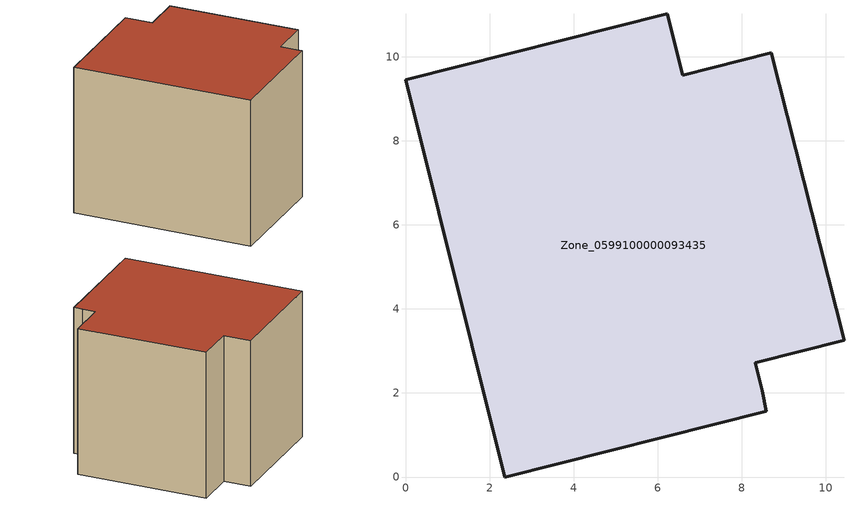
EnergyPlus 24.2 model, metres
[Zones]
Zone_0599100000093435
 floor ground (C_G): 2.37,0 0,9.45 6.23,11.02 6.6,9.56 8.71,10.1 10.44,3.25 8.32,2.72 8.49,2.05 8.59,1.56 z0
 wall outside (C_F): 6.6,9.56 6.23,11.02 0,9.45 2.37,0 8.59,1.56 8.49,2.05 8.32,2.72 10.44,3.25 8.71,10.1 6.6,9.56 z0:8.1
 roof outside (C_R): 8.59,1.56 8.49,2.05 8.32,2.72 10.44,3.25 8.71,10.1 6.6,9.56 6.23,11.02 0,9.45 2.37,0 z8.1
[BUILDING]
Pand.0599100000093435: North Axis=0; Terrain=City; Loads Convergence Tolerance Value=0.04; Temperature Convergence Tolerance Value=0.4; Solar Distribution=FullExterior; Maximum Number of Warmup Days=25; Minimum Number of Warmup Days=1
[Site:Location]
Rotterdam.The.Hague.AP_ZH_NLD Design_Conditions: Latitude=51.96; Longitude=4.45; Time Zone=1; Elevation=-4.5
[SITE:GROUNDTEMPERATURE:BUILDINGSURFACE]
18, 18, 18, 18, 18, 18, 18, 18, 18, 18, 18, 18
[MATERIAL] Thermal Absorptance=0.9; Solar Absorptance=0.7; Visible Absorptance=0.7
Name | Roughness | Thickness | Conductivity | Density | Specific Heat
G.TC.1965-1974 | MediumSmooth | 0.15 | 0.882353 | 540 | 1210
F.TC.1965-1974 | Rough | 0.3 | 0.697674 | 1920 | 840
R.TC.1965-1974 | MediumRough | 0.2 | 0.232558 | 1500 | 1000
[CONSTRUCTION]
C_G: G.TC.1965-1974
C_F: F.TC.1965-1974
C_R: R.TC.1965-1974
[ZONE]
Zone_0599100000093435: Type=1; Multiplier=1; Ceiling Height=Autocalculate; Volume=Autocalculate; Floor Area=autocalculate; Part of Total Floor Area=Yes
[ZONEINFILTRATION:DESIGNFLOWRATE]
Infil_Zone_0599100000093435: Zone or ZoneList or Space or SpaceList=Zone_0599100000093435; Schedule=AlwaysOn; Design Flow Rate Calculation Method=Flow/Area; Flow Rate per Floor Area=0.003; Constant Term Coefficient=1; Temperature Term Coefficient=0; Velocity Term Coefficient=0; Velocity Squared Term Coefficient=0
[HVACTEMPLATE:ZONE:IDEALLOADSAIRSYSTEM]
Zone_0599100000093435: Maximum Heating Supply Air Temperature=50; Minimum Cooling Supply Air Temperature=13; Maximum Heating Supply Air Humidity Ratio=0.0156; Minimum Cooling Supply Air Humidity Ratio=0.0077; Heating Limit=NoLimit; Cooling Limit=NoLimit; Dehumidification Control Type=ConstantSensibleHeatRatio; Cooling Sensible Heat Ratio=0.7; Dehumidification Setpoint=60; Humidification Control Type=None; Humidification Setpoint=30; Outdoor Air Method=None; Outdoor Air Flow Rate per Person=0.00944; Outdoor Air Flow Rate per Zone Floor Area=0; Outdoor Air Flow Rate per Zone=0; Demand Controlled Ventilation Type=None; Outdoor Air Economizer Type=NoEconomizer; Heat Recovery Type=None; Sensible Heat Recovery Effectiveness=0.7; Latent Heat Recovery Effectiveness=0.65
[ZONECONTROL:THERMOSTAT]
ThermostatControl_Zone_0599100000093435: Zone or ZoneList=Zone_0599100000093435; Control Type Schedule=DualSetpointControlType; Control 1=Thermostat_Zone_0599100000093435; Temperature Difference Between Cutout And Setpoint=0
[THERMOSTATSETPOINT:DUALSETPOINT]
Thermostat_Zone_0599100000093435: Heating Setpoint Temperature Schedule=HeatingSetpoint_Zone_0599100000093435; Cooling Setpoint Temperature Schedule=CoolingSetpoint_Zone_0599100000093435
[SCHEDULE:COMPACT]
HeatingSetpoint_Zone_0599100000093435: Through: 12/31, For: AllDays, Until: 24:00, 21
CoolingSetpoint_Zone_0599100000093435: Through: 12/31, For: AllDays, Until: 24:00, 24
DualSetpointControlType: Through: 12/31, For: AllDays, Until: 24:00, 4
AlwaysOn: Through: 12/31, For: AllDays, Until: 24:00, 1
